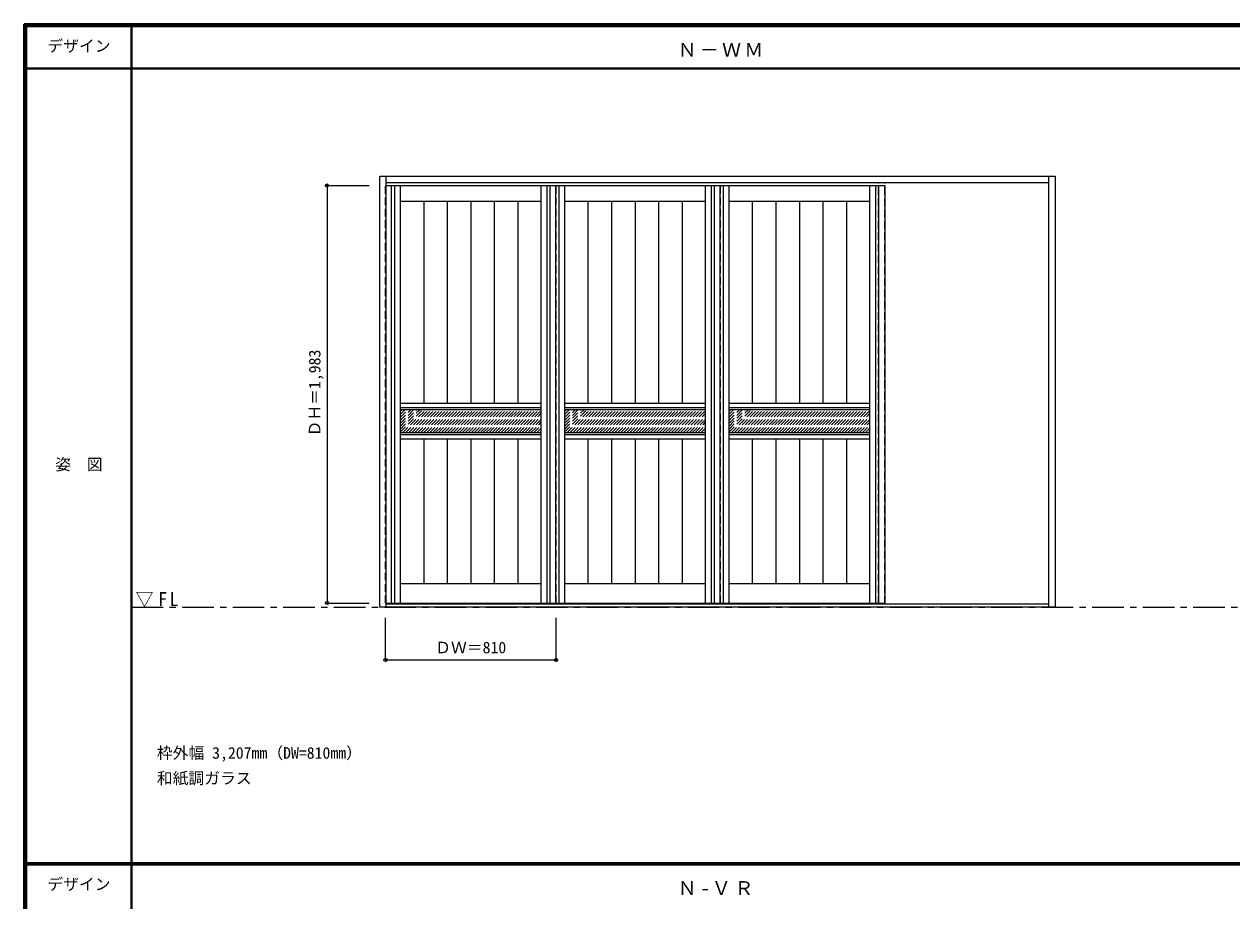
# Model space of a CAD drawing. Units: millimetres, scale not verified. Extents: x -6000 to 5700, y -4307 to 4260.
# Drawn here: x -6000 to -267, y 12 to 4175 of the extents above; entities that cross this region are included whole.
import ezdxf
from ezdxf.enums import TextEntityAlignment as Align

# ---------------------------------------------------------------- set-up
doc = ezdxf.new("R2010")
doc.units = ezdxf.units.MM
doc.header["$LTSCALE"] = 30
doc.header["$PDMODE"] = 32
doc.header["$PDSIZE"] = 15
doc.linetypes.add('CHAIN1', pattern=[8, 5, -1, 1, -1])
doc.linetypes.add('DASHED1', pattern=[1.8, 1.2, -0.6])
for name, color, linetype, lineweight in [('0-1_通り芯', 7, 'CHAIN1', 18), ('0-2_扉', 3, 'Continuous', 25), ('0-3_仕上げ', 4, 'Continuous', 9), ('0-4_枠', 3, 'Continuous', 25), ('0-B_寸法', 7, 'Continuous', 9), ('0-C_ハッチ', 4, 'DASHED1', 9), ('F-1_枠', 6, 'Continuous', 40)]:
    doc.layers.add(name, color=color, linetype=linetype, lineweight=lineweight)
doc.layers.add('0-A_文字', color=7, linetype='Continuous')
doc.layers.add('F-A_文字', color=7, linetype='Continuous')
doc.styles.add('ＭＳ ゴシック', font='')
doc.styles.get('ＭＳ ゴシック').set_extended_font_data('MS Gothic')

msp = doc.modelspace()

# ---------------------------------------------------------------- linework, layer by layer
at = {"layer": '0-1_通り芯'}
msp.add_line((-5490, 1406), (5690, 1406), dxfattribs=at)
at = {"layer": '0-2_扉'}
for p, q in [((-4282, 3409), (-1915, 3409)), ((-3505, 3409), (-3505, 1426)), ((-2725, 3409), (-2725, 1426)), ((-1915, 3409), (-1915, 1426)), ((-4282, 1426), (-1915, 1426))]:
    msp.add_line(p, q, dxfattribs=at)
at = {"layer": '0-2_扉', "color": 4, "linetype": 'DASHED1', "lineweight": 9}
for p, q in [((-3475, 1426), (-3475, 3409)), ((-2695, 1426), (-2695, 3409))]:
    msp.add_line(p, q, dxfattribs=at)
msp.add_lwpolyline([(-4282, 1426), (-4285, 1426), (-4285, 3409), (-4282, 3409)], dxfattribs=at)
at = {"layer": '0-3_仕上げ', "color": 3, "lineweight": 25}
for p, q in [((-4257.5, 3409), (-4257.5, 1426)), ((-4242.5, 3409), (-4242.5, 1426)), ((-3517.5, 1426), (-3517.5, 3409)), ((-3502.5, 1426), (-3502.5, 3409)), ((-3477.5, 3409), (-3477.5, 1426)), ((-3462.5, 3409), (-3462.5, 1426)), ((-2737.5, 1426), (-2737.5, 3409)), ((-2722.5, 1426), (-2722.5, 3409)), ((-2697.5, 3409), (-2697.5, 1426)), ((-2682.5, 3409), (-2682.5, 1426)), ((-1957.5, 1426), (-1957.5, 3409)), ((-1942.5, 1426), (-1942.5, 3409)), ((-4103.4, 3333), (-4103.4, 2374)), ((-3991.7, 3333), (-3991.7, 2374)), ((-3880, 3333), (-3880, 2374)), ((-3768.3, 3333), (-3768.3, 2374)), ((-3656.6, 3333), (-3656.6, 2374)), ((-3323.4, 3333), (-3323.4, 2374)), ((-3211.7, 3333), (-3211.7, 2374)), ((-3100, 3333), (-3100, 2374)), ((-2988.3, 3333), (-2988.3, 2374)), ((-2876.6, 3333), (-2876.6, 2374)), ((-2543.4, 3333), (-2543.4, 2374)), ((-2431.7, 3333), (-2431.7, 2374)), ((-2320, 3333), (-2320, 2374)), ((-2208.3, 3333), (-2208.3, 2374)), ((-2096.6, 3333), (-2096.6, 2374)), ((-3545, 2353), (-4215, 2353)), ((-2765, 2353), (-3435, 2353)), ((-1985, 2353), (-2655, 2353)), ((-3545, 2225), (-4215, 2225)), ((-4103.4, 2204), (-4103.4, 1518)), ((-3991.7, 2204), (-3991.7, 1518)), ((-3880, 2204), (-3880, 1518)), ((-3768.3, 2204), (-3768.3, 1518)), ((-3656.6, 2204), (-3656.6, 1518)), ((-2765, 2225), (-3435, 2225)), ((-3323.4, 2204), (-3323.4, 1518)), ((-3211.7, 2204), (-3211.7, 1518)), ((-3100, 2204), (-3100, 1518)), ((-2988.3, 2204), (-2988.3, 1518)), ((-2876.6, 2204), (-2876.6, 1518)), ((-1985, 2225), (-2655, 2225)), ((-2543.4, 2204), (-2543.4, 1518)), ((-2431.7, 2204), (-2431.7, 1518)), ((-2320, 2204), (-2320, 1518)), ((-2208.3, 2204), (-2208.3, 1518)), ((-2096.6, 2204), (-2096.6, 1518))]:
    msp.add_line(p, q, dxfattribs=at)
at = {"layer": '0-3_仕上げ', "color": 7, "lineweight": 18}
for p, q in [((-4215, 3409), (-4215, 1426)), ((-3545, 1426), (-3545, 3409)), ((-3435, 3409), (-3435, 1426)), ((-2765, 1426), (-2765, 3409)), ((-2655, 3409), (-2655, 1426)), ((-1985, 1426), (-1985, 3409)), ((-3545, 3333), (-4215, 3333)), ((-2765, 3333), (-3435, 3333)), ((-1985, 3333), (-2655, 3333)), ((-3545, 2374), (-4215, 2374)), ((-2765, 2374), (-3435, 2374)), ((-1985, 2374), (-2655, 2374)), ((-3545, 2344), (-4215, 2344)), ((-2765, 2344), (-3435, 2344)), ((-1985, 2344), (-2655, 2344)), ((-3545, 2234), (-4215, 2234)), ((-3545, 2204), (-4215, 2204)), ((-2765, 2234), (-3435, 2234)), ((-2765, 2204), (-3435, 2204)), ((-1985, 2234), (-2655, 2234)), ((-1985, 2204), (-2655, 2204)), ((-3545, 1518), (-4215, 1518)), ((-2765, 1518), (-3435, 1518)), ((-1985, 1518), (-2655, 1518))]:
    msp.add_line(p, q, dxfattribs=at)
at = {"layer": '0-4_枠'}
for p, q in [((-4312, 1406), (-4312, 3453)), ((-4312, 3453), (-1105, 3453)), ((-4282, 1406), (-4282, 3453)), ((-1135, 1406), (-1135, 3453)), ((-1105, 3453), (-1105, 1406)), ((-4282, 3423), (-1135, 3423)), ((-1105, 1406), (-4312, 1406)), ((-1135, 1421), (-4282, 1421))]:
    msp.add_line(p, q, dxfattribs=at)
at = {"layer": '0-4_枠', "color": 4, "linetype": 'DASHED1', "lineweight": 9}
for p, q in [((-1945, 1421), (-1945, 3423)), ((-1915, 1421), (-1915, 3423))]:
    msp.add_line(p, q, dxfattribs=at)
at = {"layer": '0-B_寸法', "color": 4}
for p, q in [((-4562, 3409), (-4362, 3409)), ((-4562, 3409), (-4562, 1426)), ((-4562, 1426), (-4362, 1426)), ((-4285, 1156), (-4285, 1356))]:
    msp.add_line(p, q, dxfattribs=at)
msp.add_lwpolyline([(-4285, 1156), (-3475, 1156), (-3475, 1356)], dxfattribs=at)
at = {"layer": '0-B_寸法'}
for p in [(-4562, 3409), (-4562, 1426), (-4285, 1156), (-3475, 1156)]:
    msp.add_point(p, dxfattribs=at)
at = {"layer": '0-C_ハッチ'}
for p, q in [((-4215, 2236.84), (-4107.84, 2344)), ((-4215, 2250.98), (-4121.99, 2344)), ((-4215, 2265.13), (-4136.13, 2344)), ((-4215, 2279.27), (-4150.27, 2344)), ((-4215, 2293.41), (-4164.41, 2344)), ((-4215, 2307.55), (-4178.55, 2344)), ((-4215, 2321.7), (-4192.7, 2344)), ((-4215, 2335.84), (-4206.84, 2344)), ((-4203.7, 2234), (-4093.7, 2344)), ((-4189.56, 2234), (-4079.56, 2344)), ((-4175.42, 2234), (-4065.42, 2344)), ((-4161.27, 2234), (-4051.27, 2344)), ((-4147.13, 2234), (-4037.13, 2344)), ((-4132.99, 2234), (-4022.99, 2344)), ((-4118.85, 2234), (-4008.85, 2344)), ((-4104.71, 2234), (-3994.71, 2344)), ((-4090.56, 2234), (-3980.56, 2344)), ((-4076.42, 2234), (-3966.42, 2344)), ((-4062.28, 2234), (-3952.28, 2344)), ((-4048.14, 2234), (-3938.14, 2344)), ((-4034, 2234), (-3924, 2344)), ((-4019.85, 2234), (-3909.85, 2344)), ((-4005.71, 2234), (-3895.71, 2344)), ((-3991.57, 2234), (-3881.57, 2344)), ((-3977.43, 2234), (-3867.43, 2344)), ((-3963.28, 2234), (-3853.28, 2344)), ((-3949.14, 2234), (-3839.14, 2344)), ((-3935, 2234), (-3825, 2344)), ((-3920.86, 2234), (-3810.86, 2344)), ((-3906.72, 2234), (-3796.72, 2344)), ((-3892.57, 2234), (-3782.57, 2344)), ((-3878.43, 2234), (-3768.43, 2344)), ((-3864.29, 2234), (-3754.29, 2344)), ((-3850.15, 2234), (-3740.15, 2344)), ((-3836.01, 2234), (-3726.01, 2344)), ((-3821.86, 2234), (-3711.86, 2344)), ((-3807.72, 2234), (-3697.72, 2344)), ((-3793.58, 2234), (-3683.58, 2344)), ((-3779.44, 2234), (-3669.44, 2344)), ((-3765.29, 2234), (-3655.29, 2344)), ((-3751.15, 2234), (-3641.15, 2344)), ((-3737.01, 2234), (-3627.01, 2344)), ((-3722.87, 2234), (-3612.87, 2344)), ((-3708.73, 2234), (-3598.73, 2344)), ((-3694.58, 2234), (-3584.58, 2344)), ((-3680.44, 2234), (-3570.44, 2344)), ((-3666.3, 2234), (-3556.3, 2344)), ((-3652.16, 2234), (-3545, 2341.16)), ((-3638.02, 2234), (-3545, 2327.02)), ((-3623.87, 2234), (-3545, 2312.87)), ((-3609.73, 2234), (-3545, 2298.73)), ((-3435, 2236.84), (-3327.84, 2344)), ((-3435, 2250.98), (-3341.99, 2344)), ((-3435, 2265.13), (-3356.13, 2344)), ((-3435, 2279.27), (-3370.27, 2344)), ((-3435, 2293.41), (-3384.41, 2344)), ((-3435, 2307.55), (-3398.55, 2344)), ((-3435, 2321.7), (-3412.7, 2344)), ((-3435, 2335.84), (-3426.84, 2344)), ((-3423.7, 2234), (-3313.7, 2344)), ((-3409.56, 2234), (-3299.56, 2344)), ((-3395.42, 2234), (-3285.42, 2344)), ((-3381.27, 2234), (-3271.27, 2344)), ((-3367.13, 2234), (-3257.13, 2344)), ((-3352.99, 2234), (-3242.99, 2344)), ((-3338.85, 2234), (-3228.85, 2344)), ((-3324.71, 2234), (-3214.71, 2344)), ((-3310.56, 2234), (-3200.56, 2344)), ((-3296.42, 2234), (-3186.42, 2344)), ((-3282.28, 2234), (-3172.28, 2344)), ((-3268.14, 2234), (-3158.14, 2344)), ((-3254, 2234), (-3144, 2344)), ((-3239.85, 2234), (-3129.85, 2344)), ((-3225.71, 2234), (-3115.71, 2344)), ((-3211.57, 2234), (-3101.57, 2344)), ((-3197.43, 2234), (-3087.43, 2344)), ((-3183.28, 2234), (-3073.28, 2344)), ((-3169.14, 2234), (-3059.14, 2344)), ((-3155, 2234), (-3045, 2344)), ((-3140.86, 2234), (-3030.86, 2344)), ((-3126.72, 2234), (-3016.72, 2344)), ((-3112.57, 2234), (-3002.57, 2344)), ((-3098.43, 2234), (-2988.43, 2344)), ((-3084.29, 2234), (-2974.29, 2344)), ((-3070.15, 2234), (-2960.15, 2344)), ((-3056.01, 2234), (-2946.01, 2344)), ((-3041.86, 2234), (-2931.86, 2344)), ((-3027.72, 2234), (-2917.72, 2344)), ((-3013.58, 2234), (-2903.58, 2344)), ((-2999.44, 2234), (-2889.44, 2344)), ((-2985.29, 2234), (-2875.29, 2344)), ((-2971.15, 2234), (-2861.15, 2344)), ((-2957.01, 2234), (-2847.01, 2344)), ((-2942.87, 2234), (-2832.87, 2344)), ((-2928.73, 2234), (-2818.73, 2344)), ((-2914.58, 2234), (-2804.58, 2344)), ((-2900.44, 2234), (-2790.44, 2344)), ((-2886.3, 2234), (-2776.3, 2344)), ((-2872.16, 2234), (-2765, 2341.16)), ((-2858.02, 2234), (-2765, 2327.02)), ((-2843.87, 2234), (-2765, 2312.87)), ((-2829.73, 2234), (-2765, 2298.73)), ((-2655, 2236.84), (-2547.84, 2344)), ((-2655, 2250.98), (-2561.99, 2344)), ((-2655, 2265.13), (-2576.13, 2344)), ((-2655, 2279.27), (-2590.27, 2344)), ((-2655, 2293.41), (-2604.41, 2344)), ((-2655, 2307.55), (-2618.55, 2344)), ((-2655, 2321.7), (-2632.7, 2344)), ((-2655, 2335.84), (-2646.84, 2344)), ((-2643.7, 2234), (-2533.7, 2344)), ((-2629.56, 2234), (-2519.56, 2344)), ((-2615.42, 2234), (-2505.42, 2344)), ((-2601.27, 2234), (-2491.27, 2344)), ((-2587.13, 2234), (-2477.13, 2344)), ((-2572.99, 2234), (-2462.99, 2344)), ((-2558.85, 2234), (-2448.85, 2344)), ((-2544.71, 2234), (-2434.71, 2344)), ((-2530.56, 2234), (-2420.56, 2344)), ((-2516.42, 2234), (-2406.42, 2344)), ((-2502.28, 2234), (-2392.28, 2344)), ((-2488.14, 2234), (-2378.14, 2344)), ((-2474, 2234), (-2364, 2344)), ((-2459.85, 2234), (-2349.85, 2344)), ((-2445.71, 2234), (-2335.71, 2344)), ((-2431.57, 2234), (-2321.57, 2344)), ((-2417.43, 2234), (-2307.43, 2344)), ((-2403.28, 2234), (-2293.28, 2344)), ((-2389.14, 2234), (-2279.14, 2344)), ((-2375, 2234), (-2265, 2344)), ((-2360.86, 2234), (-2250.86, 2344)), ((-2346.72, 2234), (-2236.72, 2344)), ((-2332.57, 2234), (-2222.57, 2344)), ((-2318.43, 2234), (-2208.43, 2344)), ((-2304.29, 2234), (-2194.29, 2344)), ((-2290.15, 2234), (-2180.15, 2344)), ((-2276.01, 2234), (-2166.01, 2344)), ((-2261.86, 2234), (-2151.86, 2344)), ((-2247.72, 2234), (-2137.72, 2344)), ((-2233.58, 2234), (-2123.58, 2344)), ((-2219.44, 2234), (-2109.44, 2344)), ((-2205.29, 2234), (-2095.29, 2344)), ((-2191.15, 2234), (-2081.15, 2344)), ((-2177.01, 2234), (-2067.01, 2344)), ((-2162.87, 2234), (-2052.87, 2344)), ((-2148.73, 2234), (-2038.73, 2344)), ((-2134.58, 2234), (-2024.58, 2344)), ((-2120.44, 2234), (-2010.44, 2344)), ((-2106.3, 2234), (-1996.3, 2344)), ((-2092.16, 2234), (-1985, 2341.16)), ((-2078.02, 2234), (-1985, 2327.02)), ((-2063.87, 2234), (-1985, 2312.87)), ((-2049.73, 2234), (-1985, 2298.73)), ((-3595.59, 2234), (-3545, 2284.59)), ((-3581.45, 2234), (-3545, 2270.45)), ((-3567.3, 2234), (-3545, 2256.3)), ((-3553.16, 2234), (-3545, 2242.16)), ((-2815.59, 2234), (-2765, 2284.59)), ((-2801.45, 2234), (-2765, 2270.45)), ((-2787.3, 2234), (-2765, 2256.3)), ((-2773.16, 2234), (-2765, 2242.16)), ((-2035.59, 2234), (-1985, 2284.59)), ((-2021.45, 2234), (-1985, 2270.45)), ((-2007.3, 2234), (-1985, 2256.3)), ((-1993.16, 2234), (-1985, 2242.16))]:
    msp.add_line(p, q, dxfattribs=at)
at = {"layer": 'F-1_枠'}
for p, q in [((-6000, 4175), (5700, 4175)), ((-6000, 4175), (-6000, -4205)), ((-6000, 4170), (5700, 4170)), ((-6000, 4165), (5700, 4165)), ((-5995, 4175), (-5995, -4205)), ((-5990, 4175), (-5990, -4205)), ((-5490, 4175), (-5490, -3790)), ((-6000, 3965), (5700, 3965)), ((-6000, 190.5), (5700, 190.5)), ((-6000, 187.5), (5700, 187.5)), ((-6000, 184.5), (5700, 184.5))]:
    msp.add_line(p, q, dxfattribs=at)

# ---------------------------------------------------------------- texts
at = {"layer": '0-A_文字', "style": 'ＭＳ ゴシック'}
for s, p in [('枠外幅 3,207mm（DW=810mm）', (-5370, 670.5)), ('和紙調ガラス', (-5370, 550.5))]:
    msp.add_text(s, height=54.99, dxfattribs=at).set_placement(p, align=Align.BOTTOM_LEFT)
at = {"layer": '0-A_文字', "char_height": 65.98, "attachment_point": 7, "style": 'ＭＳ ゴシック'}
for s, insert in [('\\T1.17;Ｎ－ＷＭ', (-2897.5, 4020)), ('\\T1.26;\\W0.95;▽FL', (-5471.25, 1406)), ('\\T1.2;Ｎ-ＶＲ', (-2897.5, 39.5))]:
    msp.add_mtext(s, dxfattribs=dict(at, insert=insert))
at = {"layer": '0-B_寸法', "style": 'ＭＳ ゴシック'}
msp.add_text('ＤＨ＝1,983', height=54.99, rotation=90, dxfattribs=at).set_placement((-4577, 2217.25), align=Align.BOTTOM_LEFT)
msp.add_text('ＤＷ＝810', height=54.99, dxfattribs=at).set_placement((-4048.75, 1171), align=Align.BOTTOM_LEFT)
at = {"layer": 'F-A_文字', "style": 'ＭＳ ゴシック'}
for s, p in [('デザイン', (-5890, 4027.5)), ('姿\u3000図', (-5852.5, 2040.25)), ('デザイン', (-5890, 47))]:
    msp.add_text(s, height=54.99, dxfattribs=at).set_placement(p, align=Align.BOTTOM_LEFT)

doc.saveas('drawing.dxf')
